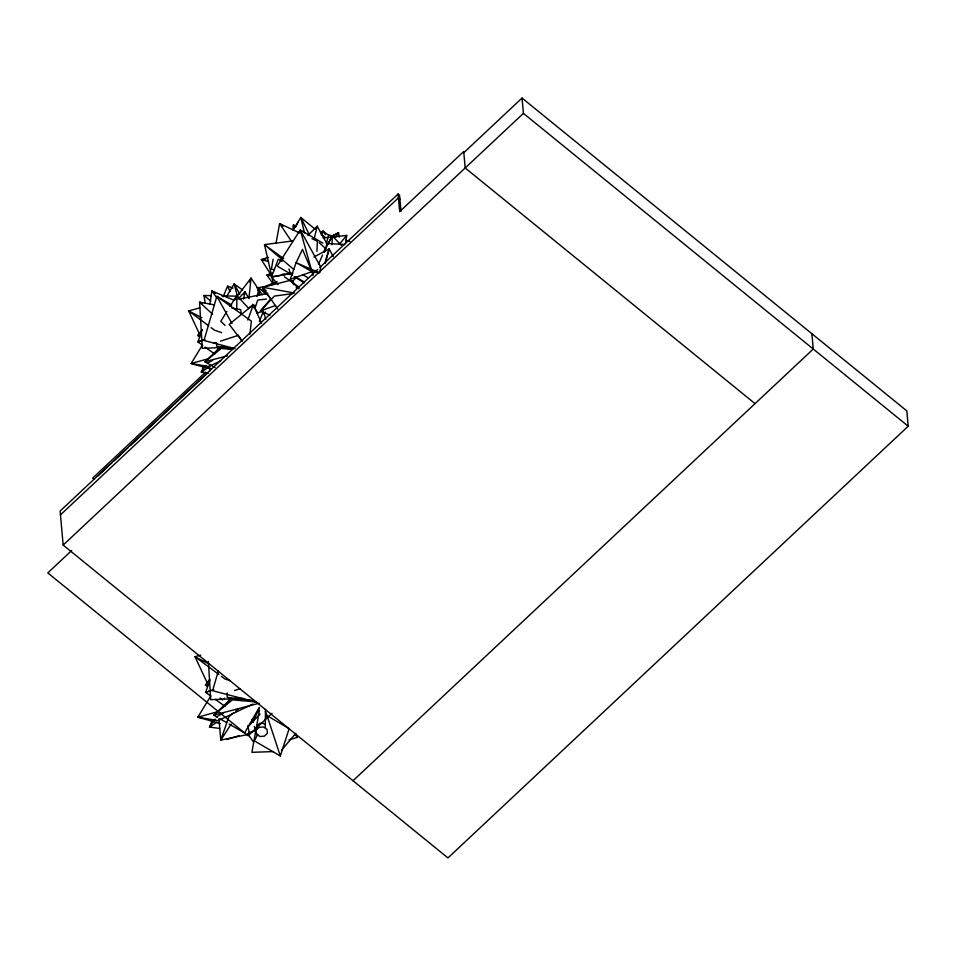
<?xml version="1.0" encoding="UTF-8"?>
<svg xmlns="http://www.w3.org/2000/svg" width="956" height="956" viewBox="0 0 956 956"><rect width="100%" height="100%" fill="white"/><g stroke="black" fill="none" stroke-linecap="round" stroke-linejoin="round"><path stroke-width="1.43" d="M236.777 308.716L236.813 295.476L248.811 308.525M293.42 229.428L293.444 225.066L296.24 225.915M265.338 727.289L265.445 709.412M332.079 244.772L332.306 235.869L341.388 245.441M293.265 229.416L293.444 225.066L294.854 227.659M316.926 251.44L317.38 241.223L311.991 238.701M248.93 298.451L251.046 278.053L262.243 294.866M249.851 334.325L251.38 321.108L216.845 296.348L203.975 340.503L235.092 348.617M345.702 242.621L346.717 235.451L323.092 237.913M209.926 304.056L211.85 290.959L234.59 300.459M319.782 272.651L320.702 267.023L300.244 229.906L277.192 266.067L292.608 275.149M273.165 259.207L271.373 269.186L274.229 269.735M275.997 243.541L279.606 223.596L299.837 233.037M259.435 710.439L251.894 752.324L273.392 751.583M243.661 298.989L244.987 291.831L248.763 298.057M314.142 238.892L317.201 226.225L327.239 244.27M254.057 308.071L254.798 305.203M257.009 296.563L259.207 287.935L265.445 293.874M325.339 263.079L329.139 248.954L313.938 256.985M324.658 252.002L327.012 243.493L344.71 244.449M218.338 670.981L212.591 690.722L255.79 701.991M326.366 243.23L328.84 234.901L335.891 237.124M324.897 263.091L329.139 248.954L333.297 256.746M257.726 734.244L254.404 740.9L280.311 755.969L289.142 728.663L267.035 715.614L265.039 719.605M249.647 282.211L251.046 278.053L234.053 300.423M254.929 308.418L257.75 300.041L266.449 299.061M322.136 234.041L323.104 231.256L328.816 235.415M202.122 329.999L197.916 341.913L202.708 345.379M209.854 680.361L205.624 692.347L210.451 695.825M247.843 320.069L253.292 304.761L261.562 323.259M321.575 235.272L323.164 231.161L325.434 234.65M235.272 299.407L236.813 295.476L229.942 306.553M259.327 321.563L263.462 310.987L256.674 313.293M203.485 366.769L201.31 372.135L208.647 373.115M212.304 720.227L209.519 727.086L219.689 728.436M223.107 296.778L227.6 286.191L233.049 288.115M318.491 264.31L322.554 255.013M252.802 722.401L259.446 708.049M295.416 227.492L297.866 222.294M243.625 294.4L244.987 291.831L238.044 299.097M327.526 244.64L332.306 235.869L323.666 252.312L325.446 248.381L319.137 242.657M264.179 314.536L265.541 312.062M259.196 707.536L244.605 732.965L229.129 724.051M226.524 296.683L234.101 283.932L242.621 289.979M293.086 230.121L300.805 217.466L315.384 229.392M201.979 345.785L191.116 363.531L211.061 369.159M210.858 695.86L197.796 717.191L220.37 723.561M226.895 311.465L220.788 321.312L225.03 325.399M261.825 290.397L264.155 286.669L256.913 287.911M231.161 724.086L220.788 740.087L249.456 734.172L247.867 725.664M215.518 352.824L218.781 347.948M226.524 703.879L230.539 697.88M257.594 290.313L259.207 287.935L259.411 295.38M205.922 365.407L201.31 372.135L208.767 367.176M215.016 719.055L209.519 727.086L216.904 722.174M315.516 228.568L317.201 226.225L307.868 235.451M335.054 237.494L338.544 232.786L339.201 237.184M199.828 337.301L197.761 335.437L202.325 329.605M207.524 686.778L205.432 684.902L209.866 679.25M270.883 298.642L260.486 310.975L269.998 315.169M339.081 244.497L346.717 235.451M281.506 750.197L295.858 733.288M291.688 282.45L296.539 277.025M247.951 726.751L260.056 714.024M257.546 725.461L259.638 723.429L262.781 723.13L265.147 724.732M219.629 347.912L204.907 361.738L215.16 367.654M205.54 372.231L92.624 478.143L94.489 479.147M317.679 269.449L60.132 511.042L63.168 545.087L447.958 857.938L908.2 426.221L906.838 410.913L522.036 98.062L463.827 152.673M319.854 267.405L398.102 194.008L399.56 195.203L401.006 211.419M97.751 476.088L111.852 462.859M114.027 460.816L128.128 447.587M130.303 445.556L207.344 373.282M60.467 514.866L398.437 197.832L399.895 199.027M63.168 545.087L523.41 113.358L522.036 98.062M71.712 550.489L47.8 572.907L248.094 735.762L272.03 713.331M231.412 698.466L213.654 715.136L217.526 717.358M353.015 780.753L813.257 349.024L811.895 333.716M233.527 712.865L228.914 716.63L220.788 740.087L218.948 718.769M235.833 710.989L238.152 709.101M224.505 698.191L222.115 699.947L220.023 698.071M248.703 307.975L253.292 304.761L229.201 324.383L240.924 339.547M271.97 284.649L276.977 281.506M207.452 363.161L212.591 360.364M216.582 716.761L223.13 713.212M330.716 236.873L338.544 232.786L330.907 236.55M220.705 360.854L208.826 366.507L191.116 363.531L208.3 358.763M252.958 704.034L218.159 720.621L197.796 717.191L217.849 711.634M275.185 282.45L262.924 287.29L277.682 309.099M275.746 305.43L260.486 310.975L274.36 296.097L292.99 293.576M318.169 272.591L311.979 271.659L290.242 279.283L296.121 262.673L302.49 249.432L311.417 270.357M204.943 339.476L197.916 341.913L202.027 340.635M213.857 689.479L205.624 692.347L211.192 690.614M268.325 257.295L261.358 259.614L270.751 274.432M272.376 273.237L266.975 275.017L272.711 283.43M213.511 343.443L216.283 342.535M220.454 341.173L238.534 335.269M234.495 690.531L239.98 688.738M320.356 232.129L323.104 231.256M226.715 739.454L239.12 735.69M248.775 732.762L255.67 730.659L254.296 726.429M289.023 739.836L297.471 737.375L294.591 734.029M199.888 307.844L188.667 310.903L199.696 334.481M200.7 655.147L194.988 656.7L207.368 683.158M227.397 355.859L204.907 361.738L221.242 348.438L232.714 349.442M259.255 703.198L213.654 715.136L232.428 699.84L256.172 701.931M271.062 274.085L266.975 275.017L272.663 276.105M239.382 299.061L267.764 293.349M291.425 273.392L271.48 276.989L278.172 284.613M292.859 273.213L271.48 276.989L278.256 259.291L282.116 261.335M281.877 274.348L284.78 273.93M292.596 240.96L264.489 244.617L273.273 282.976M197.761 335.437L200.7 335.245M205.432 684.902L208.336 684.711M227.026 347.339L202.337 348.307L199.565 302.18L214.228 304.833M243.242 698.418L210.702 699.696L208.396 661.397M265.756 259.494L261.358 259.614L268.54 261.526M205.158 302.825L203.987 295.5L211.419 295.655M221.828 295.87L236.694 296.169M266.138 290.313L263.223 290.146L270.906 298.822M296.145 287.84L299.049 288.079M234.029 348.378L216.665 346.311L216.665 343.443M253.364 700.533L227.169 697.39L227.169 692.957M294.603 293.062L262.924 287.29L290.648 280.263L298.666 288.628M231.818 308.035L240.613 309.636L241.402 313.891M345.749 240.219L349.98 241.545M221.637 332.628L214.646 330.25L211.097 327.609M230.324 680.803L224.851 678.939L221.266 676.262M221.696 346.407L230.061 349.275M234.961 698.203L241.976 700.605M319.412 272.783L296.121 262.673L311.979 271.659M202.218 303.411L199.565 302.18L212.602 314.273M201.883 317.786L188.667 310.903L208.743 325.853M209.4 664.217L194.988 656.7L218.876 674.494M220.107 718.852L226.548 722.569M322.925 243.147L300.244 229.906L313.006 275.34M294.113 269.688L264.489 244.617L283.657 258.622M303.088 274.922L308.214 277.921M231.734 305.024L216.845 296.348L231.973 323.498M295.177 276.666L304.163 281.972M294.317 276.666L304.355 282.868M215.387 293.349L211.85 290.959L217.096 298.212M284.482 276.798L298.654 286.872M205.11 347.112L214.706 354.043M215.267 699.314L224.911 706.281M283.131 226.154L279.606 223.596L291.102 240.816M523.41 113.358L908.2 426.221M755.037 403.635L465.19 167.969L463.72 151.526L399.668 211.611L398.102 194.008M320.989 233.969L325.47 237.65M203.987 295.5L210.762 301.056M247.461 733.515L253.412 741.844M252.527 304.271L257.809 312.982M239.813 294.185L234.101 283.932L237.255 295.404M239.179 336.428L242.059 341.603M309.039 234.101L300.805 217.466L304.51 233.061M227.6 286.191L230.014 291.449M265.421 711.348L267.513 716.869M267.035 715.614L280.311 755.969M252.014 719.378L252.922 722.198M292.416 280.478L293.659 284.673M288.975 268.971L290.54 274.336M263.82 312.361L265.649 319.28M209.531 365.228L210.021 370.832M259.052 727.349L256.1 730.3L256.459 734.1L259.924 736.514L264.454 736.132L267.405 733.18L267.047 729.392L263.581 726.978L259.052 727.349"/></g></svg>
